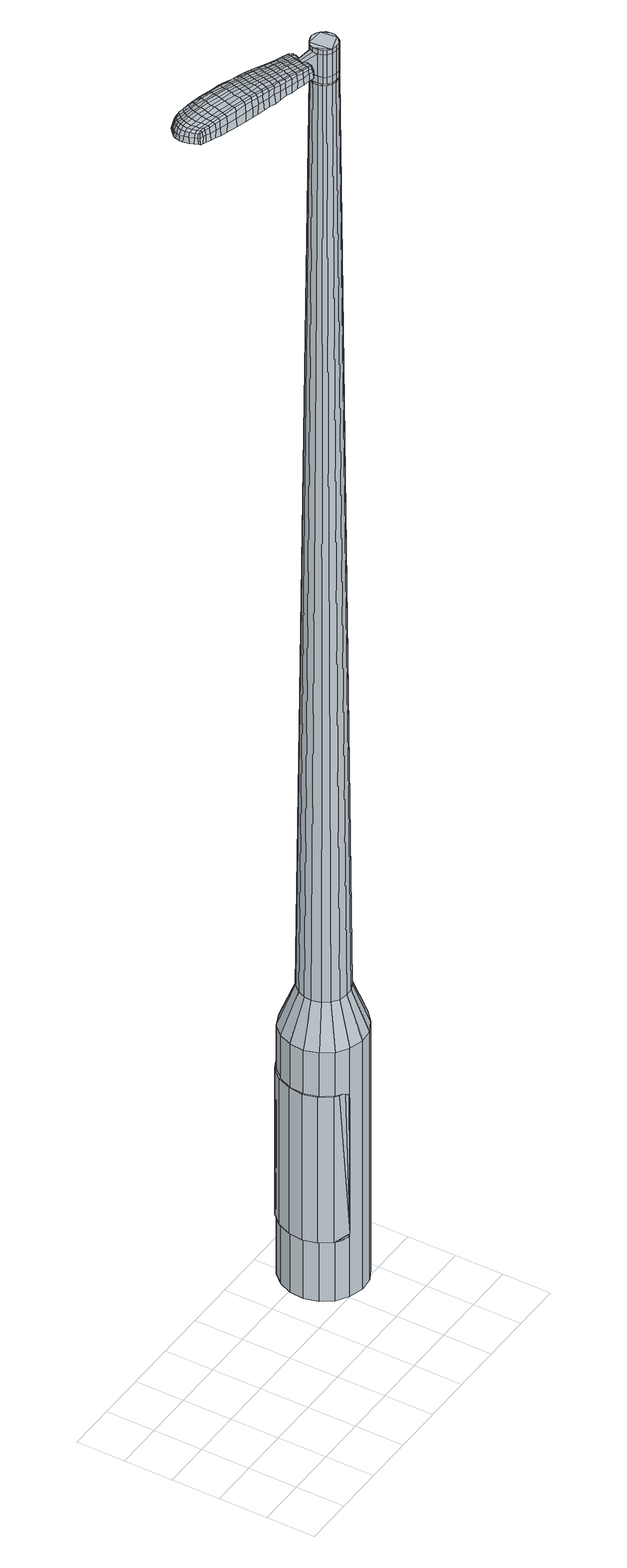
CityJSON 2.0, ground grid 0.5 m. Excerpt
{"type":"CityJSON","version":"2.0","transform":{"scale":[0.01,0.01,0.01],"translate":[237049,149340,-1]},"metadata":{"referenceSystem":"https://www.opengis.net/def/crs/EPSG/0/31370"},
"CityObjects":{
"object1":{"type":"GenericCityObject","attributes":{"cluster":68,"mean_distance_to_centroid":0.237,"new_centroid_x":237051.72,"new_centroid_y":149341.39,"mean_distance_to_camera":9.35,"H1":4.16,"H2":4.1,"Z_final":110.93,"cluster2":-1,"proj_x":237053.65,"proj_y":149333.95,"id_line":28,"bearing_l":75.47,"distance":7.69,"orientation":"left","G_obj":165.47},"geometry":[{"type":"MultiSurface","lod":"2","boundaries":[[[0,1,2,3]],[[1,4,5,2]],[[4,6,7,5]],[[6,8,9,7]],[[8,10,11,9]],[[10,12,13,11]],[[12,14,15,13]],[[14,16,17,15]],[[16,18,19,17]],[[18,20,21,19]],[[20,22,23,21]],[[22,24,25,23]],[[24,26,27,25]],[[26,28,29,27]],[[28,30,31,29]],[[30,32,33,31]],[[32,34,35,33]],[[34,0,3,35]],[[36,37,38,39]],[[38,40,41,42]],[[41,43,42]],[[42,44,45,46]],[[45,47,46]],[[46,48,49,50]],[[49,51,50]],[[42,46,50,38]],[[50,52,39,38]],[[53,36,39]],[[2,5,7,35]],[[7,9,11,15]],[[11,13,15]],[[15,17,19,23]],[[19,21,23]],[[23,25,27,31]],[[27,29,31]],[[15,23,31,7]],[[31,33,35,7]],[[3,2,35]],[[1,0,54,55]],[[0,34,56,54]],[[34,32,57,56]],[[32,30,58,57]],[[30,28,59,58]],[[28,26,60,59]],[[26,24,61,60]],[[24,22,62,61]],[[22,20,63,62]],[[20,18,64,63]],[[18,16,65,64]],[[16,14,66,65]],[[14,12,67,66]],[[12,10,68,67]],[[10,8,69,68]],[[8,6,70,69]],[[6,4,71,70]],[[4,1,55,71]],[[55,54,72,73]],[[54,56,74,72]],[[56,57,75,74]],[[57,58,76,75]],[[58,59,77,76]],[[59,60,78,77]],[[60,61,79,78]],[[61,62,80,79]],[[62,63,81,80]],[[63,64,82,81]],[[64,65,83,82]],[[65,66,84,83]],[[66,67,85,84]],[[67,68,86,85]],[[68,69,87,86]],[[69,70,88,87]],[[70,71,89,88]],[[71,55,73,89]],[[90,91,92,93]],[[74,94,91,90]],[[95,96,94,74]],[[97,98,96,95]],[[99,100,98,97]],[[78,101,100,99]],[[102,103,101,78]],[[104,105,103,102]],[[81,106,105,104]],[[107,108,106,81]],[[83,109,108,107]],[[84,110,109,83]],[[111,112,110,84]],[[113,114,112,111]],[[115,116,114,113]],[[88,117,116,115]],[[89,118,117,88]],[[93,92,118,89]],[[119,120,121,122]],[[123,119,122,124]],[[125,123,124,126]],[[127,125,126,128]],[[129,127,128,130]],[[131,129,130,132]],[[133,131,132,134]],[[135,133,134,136]],[[137,135,136,138]],[[139,137,138,140]],[[141,139,140,142]],[[143,141,142,144]],[[145,143,144,146]],[[147,145,146,148]],[[149,147,148,150]],[[151,149,150,152]],[[73,72,90,93]],[[72,74,90]],[[75,95,74]],[[75,76,97,95]],[[76,77,99,97]],[[77,78,99]],[[79,102,78]],[[79,80,104,102]],[[80,81,104]],[[82,107,81]],[[82,83,107]],[[85,111,84]],[[85,86,113,111]],[[86,87,115,113]],[[87,88,115]],[[73,93,89]],[[153,154,92,91]],[[154,118,92]],[[155,116,117]],[[155,156,114,116]],[[156,157,112,114]],[[157,110,112]],[[158,108,109]],[[158,106,108]],[[159,105,106]],[[159,160,103,105]],[[160,101,103]],[[161,100,101]],[[161,162,98,100]],[[162,163,96,98]],[[163,94,96]],[[153,91,94]],[[39,52,151,164]],[[154,153,165,152]],[[53,39,164,120]],[[153,94,121,165]],[[36,53,120,119]],[[94,163,122,121]],[[37,36,119,123]],[[163,162,124,122]],[[38,37,123,125]],[[162,161,126,124]],[[40,38,125,127]],[[161,101,128,126]],[[41,40,127,129]],[[101,160,130,128]],[[43,41,129,131]],[[160,159,132,130]],[[42,43,131,133]],[[159,106,134,132]],[[44,42,133,135]],[[106,158,136,134]],[[45,44,135,137]],[[158,109,138,136]],[[47,45,137,139]],[[109,110,140,138]],[[46,47,139,141]],[[110,157,142,140]],[[48,46,141,143]],[[157,156,144,142]],[[49,48,143,145]],[[156,155,146,144]],[[51,49,145,147]],[[155,117,148,146]],[[50,51,147,149]],[[117,118,150,148]],[[52,50,149,151]],[[118,154,152,150]],[[151,152,166,167]],[[152,165,168,166]],[[165,121,169,168]],[[121,120,170,169]],[[120,164,171,170]],[[164,151,167,171]],[[172,173,174,175]],[[176,172,175,177]],[[172,176,178,179]],[[173,172,179,180]],[[181,182,183,184]],[[185,181,184,186]],[[181,185,187,188]],[[182,181,188,189]],[[190,191,192,193]],[[194,190,193,195]],[[190,194,196,197]],[[191,190,197,198]],[[199,200,201,202]],[[203,199,202,204]],[[199,203,205,206]],[[200,199,206,207]],[[208,209,210,211]],[[212,208,211,213]],[[208,212,214,215]],[[209,208,215,216]],[[217,218,219,220]],[[221,217,220,222]],[[217,221,223,224]],[[218,217,224,225]],[[226,227,228,229]],[[218,226,229,219]],[[226,218,225,230]],[[227,226,230,231]],[[232,233,234,235]],[[227,232,235,228]],[[232,227,231,236]],[[233,232,236,237]],[[238,176,177,239]],[[233,238,239,234]],[[238,233,237,240]],[[176,238,240,178]],[[241,242,243,244]],[[245,241,244,246]],[[241,245,247,248]],[[242,241,248,249]],[[250,251,252,253]],[[242,250,253,243]],[[250,242,249,254]],[[251,250,254,255]],[[256,257,258,259]],[[251,256,259,252]],[[256,251,255,260]],[[257,256,260,261]],[[262,263,264,265]],[[257,262,265,258]],[[262,257,261,266]],[[263,262,266,267]],[[268,173,180,269]],[[263,268,269,264]],[[268,263,267,270]],[[173,268,270,174]],[[271,272,273,274]],[[275,271,274,276]],[[271,275,277,278]],[[272,271,278,279]],[[280,281,282,283]],[[272,280,283,273]],[[280,272,279,284]],[[281,280,284,285]],[[286,287,288,289]],[[281,286,289,282]],[[286,281,285,290]],[[287,286,290,291]],[[292,185,186,293]],[[287,292,293,288]],[[292,287,291,294]],[[185,292,294,187]],[[295,296,297,298]],[[299,295,298,300]],[[295,299,301,302]],[[296,295,302,303]],[[304,305,306,307]],[[296,304,307,297]],[[304,296,303,308]],[[305,304,308,309]],[[310,311,312,313]],[[305,310,313,306]],[[310,305,309,314]],[[311,310,314,315]],[[316,317,318,319]],[[311,316,319,312]],[[316,311,315,320]],[[317,316,320,321]],[[322,182,189,323]],[[317,322,323,318]],[[322,317,321,324]],[[182,322,324,183]],[[325,211,210,326]],[[327,325,326,328]],[[325,327,329,330]],[[211,325,330,213]],[[331,327,328,332]],[[333,331,332,334]],[[331,333,335,336]],[[327,331,336,329]],[[337,333,334,338]],[[339,337,338,340]],[[337,339,341,342]],[[333,337,342,335]],[[343,339,340,344]],[[345,343,344,346]],[[343,345,347,348]],[[339,343,348,341]],[[349,345,346,350]],[[200,349,350,201]],[[349,200,207,351]],[[345,349,351,347]],[[352,353,198,197]],[[354,352,197,196]],[[352,354,355,356]],[[353,352,356,357]],[[358,359,357,356]],[[360,358,356,355]],[[358,360,361,362]],[[359,358,362,363]],[[364,365,363,362]],[[366,364,362,361]],[[364,366,367,368]],[[365,364,368,369]],[[370,371,369,368]],[[372,370,368,367]],[[370,372,205,203]],[[371,370,203,204]],[[373,374,375,376]],[[275,373,376,277]],[[373,275,276,377]],[[374,373,377,378]],[[379,194,195,380]],[[374,379,380,375]],[[379,374,378,381]],[[194,379,381,196]],[[382,383,384,385]],[[221,382,385,223]],[[382,221,222,386]],[[383,382,386,387]],[[388,389,390,391]],[[383,388,391,384]],[[388,383,387,392]],[[389,388,392,393]],[[394,191,198,395]],[[389,394,395,390]],[[394,389,393,396]],[[191,394,396,192]],[[397,398,399,400]],[[179,397,400,180]],[[397,179,178,401]],[[398,397,401,402]],[[403,404,405,406]],[[398,403,406,399]],[[403,398,402,407]],[[404,403,407,408]],[[409,202,201,410]],[[404,409,410,405]],[[409,404,408,411]],[[202,409,411,204]],[[412,413,414,415]],[[184,412,415,186]],[[412,184,183,416]],[[413,412,416,417]],[[418,206,205,419]],[[413,418,419,414]],[[418,413,417,420]],[[206,418,420,207]],[[421,422,423,424]],[[299,421,424,301]],[[421,299,300,425]],[[422,421,425,426]],[[427,212,213,428]],[[422,427,428,423]],[[427,422,426,429]],[[212,427,429,214]],[[430,431,432,433]],[[245,430,433,247]],[[430,245,246,434]],[[431,430,434,435]],[[436,437,438,439]],[[431,436,439,432]],[[436,431,435,440]],[[437,436,440,441]],[[442,209,216,443]],[[437,442,443,438]],[[442,437,441,444]],[[209,442,444,210]],[[445,446,435,434]],[[244,445,434,246]],[[445,244,243,447]],[[446,445,447,448]],[[449,450,441,440]],[[446,449,440,435]],[[449,446,448,451]],[[450,449,451,452]],[[453,326,210,444]],[[450,453,444,441]],[[453,450,452,454]],[[326,453,454,328]],[[455,456,457,458]],[[302,455,458,303]],[[455,302,301,424]],[[456,455,424,423]],[[459,330,329,460]],[[456,459,460,457]],[[459,456,423,428]],[[330,459,428,213]],[[461,462,448,447]],[[253,461,447,243]],[[461,253,252,463]],[[462,461,463,464]],[[465,466,452,451]],[[462,465,451,448]],[[465,462,464,467]],[[466,465,467,468]],[[469,332,328,454]],[[466,469,454,452]],[[469,466,468,470]],[[332,469,470,334]],[[471,472,473,474]],[[308,471,474,309]],[[471,308,303,458]],[[472,471,458,457]],[[475,336,335,476]],[[472,475,476,473]],[[475,472,457,460]],[[336,475,460,329]],[[477,478,464,463]],[[259,477,463,252]],[[477,259,258,479]],[[478,477,479,480]],[[481,482,468,467]],[[478,481,467,464]],[[481,478,480,483]],[[482,481,483,484]],[[485,338,334,470]],[[482,485,470,468]],[[485,482,484,486]],[[338,485,486,340]],[[487,488,489,490]],[[314,487,490,315]],[[487,314,309,474]],[[488,487,474,473]],[[491,342,341,492]],[[488,491,492,489]],[[491,488,473,476]],[[342,491,476,335]],[[493,494,480,479]],[[265,493,479,258]],[[493,265,264,495]],[[494,493,495,496]],[[497,498,484,483]],[[494,497,483,480]],[[497,494,496,499]],[[498,497,499,500]],[[501,344,340,486]],[[498,501,486,484]],[[501,498,500,502]],[[344,501,502,346]],[[503,504,505,506]],[[320,503,506,321]],[[503,320,315,490]],[[504,503,490,489]],[[507,348,347,508]],[[504,507,508,505]],[[507,504,489,492]],[[348,507,492,341]],[[509,510,496,495]],[[269,509,495,264]],[[509,269,180,400]],[[510,509,400,399]],[[511,512,500,499]],[[510,511,499,496]],[[511,510,399,406]],[[512,511,406,405]],[[513,350,346,502]],[[512,513,502,500]],[[513,512,405,410]],[[350,513,410,201]],[[514,515,417,416]],[[324,514,416,183]],[[514,324,321,506]],[[515,514,506,505]],[[516,351,207,420]],[[515,516,420,417]],[[516,515,505,508]],[[351,516,508,347]],[[517,518,378,377]],[[274,517,377,276]],[[517,274,273,519]],[[518,517,519,520]],[[521,354,196,381]],[[518,521,381,378]],[[521,518,520,522]],[[354,521,522,355]],[[523,524,525,526]],[[224,523,526,225]],[[523,224,223,385]],[[524,523,385,384]],[[527,528,529,530]],[[524,527,530,525]],[[527,524,384,391]],[[528,527,391,390]],[[531,353,357,532]],[[528,531,532,529]],[[531,528,390,395]],[[353,531,395,198]],[[533,534,520,519]],[[283,533,519,273]],[[533,283,282,535]],[[534,533,535,536]],[[537,360,355,522]],[[534,537,522,520]],[[537,534,536,538]],[[360,537,538,361]],[[539,540,541,542]],[[230,539,542,231]],[[539,230,225,526]],[[540,539,526,525]],[[543,544,545,546]],[[540,543,546,541]],[[543,540,525,530]],[[544,543,530,529]],[[547,359,363,548]],[[544,547,548,545]],[[547,544,529,532]],[[359,547,532,357]],[[549,550,536,535]],[[289,549,535,282]],[[549,289,288,551]],[[550,549,551,552]],[[553,366,361,538]],[[550,553,538,536]],[[553,550,552,554]],[[366,553,554,367]],[[555,556,557,558]],[[236,555,558,237]],[[555,236,231,542]],[[556,555,542,541]],[[559,560,561,562]],[[556,559,562,557]],[[559,556,541,546]],[[560,559,546,545]],[[563,365,369,564]],[[560,563,564,561]],[[563,560,545,548]],[[365,563,548,363]],[[565,566,552,551]],[[293,565,551,288]],[[565,293,186,415]],[[566,565,415,414]],[[567,372,367,554]],[[566,567,554,552]],[[567,566,414,419]],[[372,567,419,205]],[[568,569,402,401]],[[240,568,401,178]],[[568,240,237,558]],[[569,568,558,557]],[[570,571,408,407]],[[569,570,407,402]],[[570,569,557,562]],[[571,570,562,561]],[[572,371,204,411]],[[571,572,411,408]],[[572,571,561,564]],[[371,572,564,369]],[[573,574,575,576]],[[576,575,577,578]],[[579,577,575,580]],[[580,575,574,581]],[[582,583,584,585]],[[585,584,586,587]],[[588,586,584,589]],[[589,584,583,590]],[[591,592,593,594]],[[594,593,595,596]],[[597,595,593,598]],[[598,593,592,599]],[[600,601,602,603]],[[603,602,604,605]],[[606,604,602,607]],[[607,602,601,608]],[[609,610,611,612]],[[612,611,613,614]],[[615,613,611,616]],[[616,611,610,617]],[[618,619,620,621]],[[621,620,622,623]],[[624,622,620,625]],[[625,620,619,626]],[[627,628,629,630]],[[630,629,619,618]],[[626,619,629,631]],[[631,629,628,632]],[[633,634,635,636]],[[636,635,628,627]],[[632,628,635,637]],[[637,635,634,638]],[[578,577,639,640]],[[640,639,634,633]],[[638,634,639,641]],[[641,639,577,579]],[[642,643,644,645]],[[645,644,646,647]],[[648,646,644,649]],[[649,644,643,650]],[[651,652,653,654]],[[654,653,643,642]],[[650,643,653,655]],[[655,653,652,656]],[[657,658,659,660]],[[660,659,652,651]],[[656,652,659,661]],[[661,659,658,662]],[[663,664,665,666]],[[666,665,658,657]],[[662,658,665,667]],[[667,665,664,668]],[[581,574,669,670]],[[670,669,664,663]],[[668,664,669,671]],[[671,669,574,573]],[[672,673,674,675]],[[675,674,676,677]],[[678,676,674,679]],[[679,674,673,680]],[[681,682,683,684]],[[684,683,673,672]],[[680,673,683,685]],[[685,683,682,686]],[[687,688,689,690]],[[690,689,682,681]],[[686,682,689,691]],[[691,689,688,692]],[[587,586,693,694]],[[694,693,688,687]],[[692,688,693,695]],[[695,693,586,588]],[[696,697,698,699]],[[699,698,700,701]],[[702,700,698,703]],[[703,698,697,704]],[[705,706,707,708]],[[708,707,697,696]],[[704,697,707,709]],[[709,707,706,710]],[[711,712,713,714]],[[714,713,706,705]],[[710,706,713,715]],[[715,713,712,716]],[[717,718,719,720]],[[720,719,712,711]],[[716,712,719,721]],[[721,719,718,722]],[[590,583,723,724]],[[724,723,718,717]],[[722,718,723,725]],[[725,723,583,582]],[[609,612,726,727]],[[727,726,728,729]],[[730,728,726,731]],[[731,726,612,614]],[[729,728,732,733]],[[733,732,734,735]],[[736,734,732,737]],[[737,732,728,730]],[[735,734,738,739]],[[739,738,740,741]],[[742,740,738,743]],[[743,738,734,736]],[[741,740,744,745]],[[745,744,746,747]],[[748,746,744,749]],[[749,744,740,742]],[[747,746,750,751]],[[751,750,601,600]],[[608,601,750,752]],[[752,750,746,748]],[[599,753,754,598]],[[598,754,755,597]],[[756,755,754,757]],[[757,754,753,758]],[[758,759,760,757]],[[757,760,761,756]],[[762,761,760,763]],[[763,760,759,764]],[[764,765,766,763]],[[763,766,767,762]],[[768,767,766,769]],[[769,766,765,770]],[[770,771,772,769]],[[769,772,773,768]],[[606,773,772,604]],[[604,772,771,605]],[[774,775,776,777]],[[777,776,676,678]],[[677,676,776,778]],[[778,776,775,779]],[[596,595,780,781]],[[781,780,775,774]],[[779,775,780,782]],[[782,780,595,597]],[[783,784,785,786]],[[786,785,622,624]],[[623,622,785,787]],[[787,785,784,788]],[[789,790,791,792]],[[792,791,784,783]],[[788,784,791,793]],[[793,791,790,794]],[[599,592,795,796]],[[796,795,790,789]],[[794,790,795,797]],[[797,795,592,591]],[[798,799,800,801]],[[801,800,580,581]],[[579,580,800,802]],[[802,800,799,803]],[[804,805,806,807]],[[807,806,799,798]],[[803,799,806,808]],[[808,806,805,809]],[[600,603,810,811]],[[811,810,805,804]],[[809,805,810,812]],[[812,810,603,605]],[[813,814,815,816]],[[816,815,585,587]],[[582,585,815,817]],[[817,815,814,818]],[[606,607,819,820]],[[820,819,814,813]],[[818,814,819,821]],[[821,819,607,608]],[[822,823,824,825]],[[825,824,700,702]],[[701,700,824,826]],[[826,824,823,827]],[[614,613,828,829]],[[829,828,823,822]],[[827,823,828,830]],[[830,828,613,615]],[[831,832,833,834]],[[834,833,646,648]],[[647,646,833,835]],[[835,833,832,836]],[[837,838,839,840]],[[840,839,832,831]],[[836,832,839,841]],[[841,839,838,842]],[[617,610,843,844]],[[844,843,838,837]],[[842,838,843,845]],[[845,843,610,609]],[[836,846,847,835]],[[835,847,645,647]],[[642,645,847,848]],[[848,847,846,849]],[[842,850,851,841]],[[841,851,846,836]],[[849,846,851,852]],[[852,851,850,853]],[[609,727,854,845]],[[845,854,850,842]],[[853,850,854,855]],[[855,854,727,729]],[[856,857,858,859]],[[859,858,703,704]],[[702,703,858,825]],[[825,858,857,822]],[[730,731,860,861]],[[861,860,857,856]],[[822,857,860,829]],[[829,860,731,614]],[[849,862,863,848]],[[848,863,654,642]],[[651,654,863,864]],[[863,862,864]],[[853,865,866,852]],[[852,866,862,849]],[[864,862,866,867]],[[867,866,865,868]],[[729,733,869,855]],[[855,869,865,853]],[[868,865,869,870]],[[870,869,733,735]],[[871,872,873,874]],[[874,873,709,710]],[[704,709,873,859]],[[859,873,872,856]],[[736,737,875,876]],[[876,875,872,871]],[[856,872,875,861]],[[861,875,737,730]],[[864,877,660,651]],[[657,660,877,878]],[[878,877,879]],[[868,880,881,867]],[[867,881,877,864]],[[879,877,881,882]],[[882,881,880,883]],[[735,739,884,870]],[[870,884,880,868]],[[883,880,884,885]],[[885,884,739,741]],[[886,887,888,889]],[[889,888,715,716]],[[710,715,888,874]],[[874,888,887,871]],[[742,743,890,891]],[[891,890,887,886]],[[871,887,890,876]],[[876,890,743,736]],[[879,892,893,878]],[[878,893,666,657]],[[663,666,893,894]],[[894,893,892,895]],[[883,896,897,882]],[[882,897,892,879]],[[895,892,897,898]],[[898,897,896,899]],[[741,745,900,885]],[[885,900,896,883]],[[899,896,900,901]],[[901,900,745,747]],[[902,903,904,905]],[[905,904,721,722]],[[716,721,904,889]],[[889,904,903,886]],[[748,749,906,907]],[[907,906,903,902]],[[886,903,906,891]],[[891,906,749,742]],[[895,908,909,894]],[[894,909,670,663]],[[581,670,909,801]],[[801,909,908,798]],[[899,910,911,898]],[[898,911,908,895]],[[798,908,911,807]],[[807,911,910,804]],[[747,751,912,901]],[[901,912,910,899]],[[804,910,912,811]],[[811,912,751,600]],[[818,913,914,817]],[[817,914,725,582]],[[722,725,914,905]],[[905,914,913,902]],[[608,752,915,821]],[[821,915,913,818]],[[902,913,915,907]],[[907,915,752,748]],[[779,916,917,778]],[[778,917,675,677]],[[672,675,917,918]],[[918,917,916,919]],[[597,755,920,782]],[[782,920,916,779]],[[919,916,920,921]],[[921,920,755,756]],[[922,923,924,925]],[[925,924,625,626]],[[624,625,924,786]],[[786,924,923,783]],[[926,927,928,929]],[[929,928,923,922]],[[783,923,928,792]],[[792,928,927,789]],[[758,753,930,931]],[[931,930,927,926]],[[789,927,930,796]],[[796,930,753,599]],[[919,932,933,918]],[[918,933,684,672]],[[681,684,933,934]],[[934,933,932,935]],[[756,761,936,921]],[[921,936,932,919]],[[935,932,936,937]],[[937,936,761,762]],[[938,939,940,941]],[[941,940,631,632]],[[626,631,940,925]],[[925,940,939,922]],[[942,943,944,945]],[[945,944,939,938]],[[922,939,944,929]],[[929,944,943,926]],[[764,759,946,947]],[[947,946,943,942]],[[926,943,946,931]],[[931,946,759,758]],[[935,948,949,934]],[[934,949,690,681]],[[687,690,949,950]],[[950,949,948,951]],[[762,767,952,937]],[[937,952,948,935]],[[951,948,952,953]],[[953,952,767,768]],[[954,955,956,957]],[[957,956,637,638]],[[632,637,956,941]],[[941,956,955,938]],[[958,959,960,961]],[[961,960,955,954]],[[938,955,960,945]],[[945,960,959,942]],[[770,765,962,963]],[[963,962,959,958]],[[942,959,962,947]],[[947,962,765,764]],[[951,964,965,950]],[[950,965,694,687]],[[587,694,965,816]],[[816,965,964,813]],[[768,773,966,953]],[[953,966,964,951]],[[813,964,966,820]],[[820,966,773,606]],[[803,967,968,802]],[[802,968,641,579]],[[638,641,968,957]],[[957,968,967,954]],[[809,969,970,808]],[[808,970,967,803]],[[954,967,970,961]],[[961,970,969,958]],[[605,771,971,812]],[[812,971,969,809]],[[958,969,971,963]],[[963,971,771,770]],[[573,576,175,174]],[[576,578,177,175]],[[588,589,188,187]],[[589,590,189,188]],[[591,594,193,192]],[[594,596,195,193]],[[615,616,215,214]],[[616,617,216,215]],[[618,621,220,219]],[[621,623,222,220]],[[627,630,229,228]],[[630,618,219,229]],[[633,636,235,234]],[[636,627,228,235]],[[578,640,239,177]],[[640,633,234,239]],[[648,649,248,247]],[[649,650,249,248]],[[650,655,254,249]],[[655,656,255,254]],[[656,661,260,255]],[[661,662,261,260]],[[662,667,266,261]],[[667,668,267,266]],[[668,671,270,267]],[[671,573,174,270]],[[678,679,278,277]],[[679,680,279,278]],[[680,685,284,279]],[[685,686,285,284]],[[686,691,290,285]],[[691,692,291,290]],[[692,695,294,291]],[[695,588,187,294]],[[696,699,298,297]],[[699,701,300,298]],[[705,708,307,306]],[[708,696,297,307]],[[711,714,313,312]],[[714,705,306,313]],[[717,720,319,318]],[[720,711,312,319]],[[590,724,323,189]],[[724,717,318,323]],[[774,777,376,375]],[[777,678,277,376]],[[596,781,380,195]],[[781,774,375,380]],[[623,787,386,222]],[[787,788,387,386]],[[788,793,392,387]],[[793,794,393,392]],[[794,797,396,393]],[[797,591,192,396]],[[701,826,425,300]],[[826,827,426,425]],[[827,830,429,426]],[[830,615,214,429]],[[831,834,433,432]],[[834,648,247,433]],[[837,840,439,438]],[[840,831,432,439]],[[617,844,443,216]],[[844,837,438,443]],[[972,973,974,975]],[[976,977,975,974]],[[978,979,980,981]],[[982,983,984,985]],[[973,986,987,974]],[[988,976,974,987]],[[989,978,981,990]],[[991,992,983,982]],[[986,993,994,987]],[[994,995,988,987]],[[996,989,990,997]],[[998,992,991,999]],[[993,1000,1001,994]],[[1001,1002,995,994]],[[1003,996,997,1004]],[[1005,998,999,1006]],[[1007,1008,1009,1010]],[[1011,1012,1008,1007]],[[1011,1013,1014,1012]],[[1013,1015,1016,1014]],[[1017,1018,1019,1020]],[[1021,1022,1018,1017]],[[1023,1024,1022,1021]],[[1025,1026,1024,1023]],[[1020,1009,1008,1017]],[[1017,1008,1012,1021]],[[1012,1014,1023,1021]],[[1014,1016,1025,1023]],[[981,980,977,976]],[[990,981,976,988]],[[995,997,990,988]],[[1002,1004,997,995]],[[982,985,979,978]],[[991,982,978,989]],[[999,991,989,996]],[[1006,999,996,1003]],[[983,1007,1010,984]],[[992,1011,1007,983]],[[1013,1011,992,998]],[[1015,1013,998,1005]],[[1027,1028,1029,1030]],[[1029,1031,1032,1033]],[[1029,1033,1034,1035]],[[1029,1035,1030]],[[1036,1027,1030,1037]],[[1038,1037,1030,1039]],[[1040,1039,1030]],[[1041,1029,1028,1042]],[[1043,1041,1042,1044]],[[1045,1043,1044,1046]],[[1047,1045,1046,1048]],[[1049,1047,1048,1050]],[[1050,1051,1052,1053]],[[1050,1053,1054,1055]],[[1050,1055,1056,1057]],[[1056,1058,1059,1060]],[[1056,1060,1061,1062]],[[1056,1062,1057]],[[1050,1057,1049]],[[1063,1064,1028,1027]],[[1065,1066,1031,1029]],[[1067,1068,1040,1030]],[[1064,1069,1042,1028]],[[1070,1065,1029,1041]],[[1069,1071,1044,1042]],[[1072,1070,1041,1043]],[[1071,1073,1046,1044]],[[1074,1072,1043,1045]],[[1073,1075,1048,1046]],[[1076,1074,1045,1047]],[[1075,1077,1050,1048]],[[1078,1076,1047,1049]],[[1077,1079,1051,1050]],[[1080,1081,1058,1056]],[[1082,1078,1049,1057]],[[1052,1051,1079,1083]],[[1053,1052,1083,1084]],[[1054,1053,1084,1085]],[[1055,1054,1085,1086]],[[1056,1055,1086,1080]],[[1087,1063,1027,1036]],[[1088,1087,1036,1037]],[[1089,1088,1037,1038]],[[1090,1089,1038,1039]],[[1068,1090,1039,1040]],[[1032,1031,1066,1091]],[[1059,1058,1081,1092]],[[1033,1032,1091,1093]],[[1034,1033,1093,1094]],[[1035,1034,1094,1095]],[[1030,1035,1095,1067]],[[1060,1059,1092,1096]],[[1061,1060,1096,1097]],[[1062,1061,1097,1098]],[[1057,1062,1098,1082]]]}]}
},
"vertices":[
[229,149,384],[235,162,384],[235,162,96],[229,149,96],[245,173,384],[245,173,96],[259,179,384],[259,179,96],[273,180,384],[273,180,96],[287,177,384],[287,177,96],[300,168,384],[300,168,96],[308,156,384],[308,156,96],[312,142,384],[312,142,96],[311,128,384],[311,128,96],[305,114,384],[305,114,96],[294,104,384],[294,104,96],[281,97,384],[281,97,96],[267,96,384],[267,96,96],[252,100,384],[252,100,96],[240,108,384],[240,108,96],[232,120,384],[232,120,96],[228,134,384],[228,134,96],[258,132,1524],[260,129,1524],[264,126,1524],[257,142,1524],[269,125,1524],[274,125,1524],[281,131,1524],[278,127,1524],[283,135,1524],[283,139,1524],[279,148,1524],[282,144,1524],[276,150,1524],[271,152,1524],[262,149,1524],[266,151,1524],[259,146,1524],[257,137,1524],[246,144,429],[249,152,429],[245,136,429],[247,127,429],[252,120,429],[259,115,429],[268,113,429],[277,114,429],[285,118,429],[291,124,429],[294,132,429],[295,141,429],[293,149,429],[288,156,429],[280,161,429],[272,163,429],[263,162,429],[255,159,429],[257,142,1483],[259,146,1483],[257,137,1483],[258,132,1483],[260,129,1483],[264,126,1483],[269,125,1483],[274,125,1483],[278,127,1483],[281,131,1483],[283,135,1483],[283,139,1483],[282,144,1483],[279,148,1483],[276,150,1483],[271,152,1483],[266,151,1483],[262,149,1483],[257,141,1483],[257,141,1485],[259,145,1485],[259,145,1483],[257,137,1485],[258,133,1483],[258,133,1485],[261,129,1483],[261,129,1485],[265,126,1483],[265,126,1485],[269,125,1485],[273,126,1483],[273,126,1485],[277,128,1483],[277,128,1485],[281,131,1485],[282,135,1483],[282,135,1485],[283,139,1485],[282,144,1485],[279,147,1483],[279,147,1485],[275,150,1483],[275,150,1485],[271,151,1483],[271,151,1485],[266,151,1485],[262,149,1485],[258,132,1519],[257,137,1519],[257,137,1493],[258,132,1493],[260,129,1519],[260,129,1493],[264,126,1519],[264,126,1493],[269,125,1519],[269,125,1493],[274,125,1519],[274,125,1493],[278,127,1519],[278,127,1493],[281,131,1519],[281,131,1493],[283,135,1519],[283,135,1493],[283,139,1519],[283,139,1493],[282,144,1519],[282,144,1493],[279,148,1519],[279,148,1493],[276,150,1519],[276,150,1493],[271,152,1519],[271,152,1493],[266,151,1519],[266,151,1493],[262,149,1519],[262,149,1493],[259,146,1519],[259,146,1493],[257,142,1485],[259,146,1485],[271,152,1485],[276,150,1485],[279,148,1485],[283,135,1485],[278,127,1485],[274,125,1485],[264,126,1485],[260,129,1485],[258,132,1485],[257,142,1519],[257,142,1493],[240,149,1513],[240,149,1518],[239,146,1513],[238,143,1513],[238,143,1518],[239,146,1518],[172,184,1519],[179,182,1518],[178,183,1509],[171,186,1510],[164,186,1519],[163,188,1510],[164,184,1526],[173,182,1525],[179,180,1525],[162,146,1519],[169,145,1518],[170,146,1525],[163,148,1525],[154,148,1519],[155,150,1526],[152,147,1510],[160,145,1510],[167,144,1509],[95,182,1519],[96,185,1519],[96,186,1513],[95,182,1513],[96,178,1519],[95,178,1513],[97,177,1524],[97,181,1524],[98,185,1524],[167,163,1530],[174,162,1529],[175,165,1529],[168,167,1530],[158,166,1531],[159,169,1531],[157,162,1530],[166,160,1530],[173,158,1529],[245,143,1512],[246,146,1512],[245,146,1517],[244,144,1517],[245,140,1512],[244,141,1517],[244,140,1506],[245,143,1506],[245,146,1506],[114,197,1519],[118,197,1519],[117,198,1512],[114,199,1512],[112,197,1518],[111,199,1512],[112,196,1522],[114,196,1523],[118,196,1524],[122,196,1519],[128,195,1519],[127,197,1512],[122,198,1512],[122,195,1524],[128,194,1525],[134,194,1519],[141,192,1519],[141,194,1511],[133,196,1511],[134,192,1526],[142,191,1526],[152,189,1519],[152,191,1510],[153,188,1526],[242,161,1513],[235,164,1513],[236,162,1518],[243,160,1517],[248,159,1512],[246,159,1516],[247,160,1506],[242,162,1507],[235,165,1507],[228,166,1514],[221,168,1515],[221,167,1520],[228,164,1519],[227,167,1507],[220,170,1507],[214,170,1515],[207,173,1516],[207,171,1522],[214,169,1521],[213,172,1508],[206,174,1508],[200,175,1517],[193,177,1517],[193,176,1524],[200,173,1523],[199,177,1508],[192,179,1509],[186,179,1518],[186,178,1524],[185,181,1509],[105,163,1519],[108,162,1519],[108,163,1524],[105,164,1523],[102,164,1518],[103,165,1522],[101,163,1512],[103,162,1512],[106,161,1512],[112,160,1519],[118,158,1519],[119,159,1525],[113,161,1524],[111,159,1512],[116,157,1512],[123,156,1519],[131,154,1519],[132,155,1526],[124,157,1526],[122,155,1511],[129,153,1511],[142,151,1519],[143,152,1526],[141,150,1510],[235,132,1513],[227,133,1513],[226,132,1507],[233,131,1507],[240,131,1512],[239,130,1506],[239,132,1516],[235,133,1517],[228,134,1518],[220,135,1514],[212,136,1515],[211,135,1507],[218,134,1507],[221,136,1519],[214,137,1520],[205,138,1515],[198,139,1516],[196,138,1508],[204,137,1508],[206,139,1521],[199,140,1522],[190,141,1517],[183,142,1517],[182,141,1509],[189,139,1508],[192,142,1523],[185,143,1524],[176,144,1518],[175,142,1509],[177,145,1524],[239,145,1519],[240,148,1519],[232,147,1520],[232,149,1520],[231,144,1520],[238,142,1519],[225,149,1522],[225,151,1522],[217,151,1523],[218,153,1523],[217,148,1523],[224,146,1521],[210,152,1524],[211,155,1524],[203,154,1525],[204,157,1525],[202,151,1525],[209,149,1524],[196,156,1526],[197,159,1526],[189,158,1527],[189,161,1527],[188,155,1527],[195,153,1526],[181,160,1528],[182,163,1528],[181,156,1528],[100,181,1527],[101,184,1527],[100,177,1526],[104,175,1527],[104,180,1528],[105,183,1528],[110,178,1529],[111,182,1529],[110,174,1528],[117,172,1530],[118,176,1530],[119,180,1530],[125,174,1531],[126,178,1531],[124,170,1530],[133,168,1531],[133,172,1531],[134,176,1531],[146,169,1531],[147,172,1531],[145,165,1531],[101,166,1518],[99,168,1519],[98,168,1513],[100,165,1513],[102,166,1523],[100,168,1523],[97,173,1519],[96,172,1513],[98,173,1524],[110,197,1518],[107,196,1518],[108,195,1523],[111,196,1523],[109,198,1513],[106,197,1513],[104,194,1519],[101,192,1519],[102,191,1524],[105,193,1523],[103,195,1513],[100,192,1513],[98,189,1519],[100,188,1524],[97,189,1513],[172,180,1528],[172,179,1528],[179,177,1528],[179,178,1527],[164,183,1528],[163,181,1529],[171,176,1529],[170,173,1530],[177,171,1529],[178,174,1528],[162,178,1529],[161,175,1530],[169,170,1530],[176,168,1529],[160,172,1531],[164,149,1528],[165,151,1529],[156,153,1529],[156,151,1528],[171,148,1527],[172,150,1528],[165,155,1529],[157,157,1530],[172,154,1528],[242,132,1512],[243,134,1512],[242,134,1517],[241,133,1517],[241,131,1506],[242,133,1506],[244,137,1512],[243,138,1517],[243,137,1506],[249,158,1512],[249,156,1512],[248,157,1506],[249,159,1506],[248,157,1517],[247,156,1517],[248,154,1512],[247,151,1512],[247,152,1506],[247,154,1506],[247,154,1517],[246,151,1517],[247,148,1512],[246,149,1506],[246,149,1517],[243,159,1519],[242,157,1519],[235,161,1520],[235,159,1520],[242,155,1519],[241,152,1519],[234,157,1520],[234,154,1520],[240,150,1519],[233,152,1520],[236,134,1519],[237,136,1519],[229,137,1520],[229,135,1520],[237,139,1519],[230,141,1520],[228,163,1521],[228,161,1521],[221,165,1522],[221,164,1522],[227,159,1521],[227,157,1521],[220,161,1522],[219,159,1523],[226,154,1522],[219,156,1523],[221,137,1521],[222,139,1521],[215,141,1522],[214,139,1522],[223,142,1521],[216,144,1522],[214,167,1523],[214,166,1523],[207,170,1524],[207,168,1524],[213,163,1523],[212,161,1524],[206,165,1525],[205,163,1525],[212,158,1524],[204,160,1525],[207,140,1523],[207,142,1523],[200,144,1524],[200,142,1524],[208,146,1524],[201,147,1525],[200,172,1525],[200,170,1525],[193,174,1526],[193,172,1526],[199,168,1526],[198,165,1526],[192,170,1527],[191,167,1527],[197,162,1526],[190,164,1527],[192,143,1525],[193,145,1525],[186,147,1526],[185,145,1526],[194,149,1526],[187,151,1527],[186,176,1527],[186,174,1527],[185,172,1527],[184,169,1528],[183,166,1528],[178,146,1527],[179,148,1527],[180,152,1528],[104,165,1525],[103,168,1525],[108,164,1526],[106,167,1526],[101,172,1526],[105,171,1527],[113,195,1525],[111,194,1525],[114,194,1526],[116,195,1525],[108,193,1525],[105,190,1526],[109,189,1527],[112,192,1526],[103,188,1526],[107,187,1527],[113,162,1526],[112,165,1527],[118,161,1527],[118,163,1528],[111,169,1528],[117,167,1529],[121,194,1526],[120,193,1527],[126,191,1528],[127,193,1527],[117,191,1527],[115,188,1528],[122,186,1529],[124,189,1528],[113,185,1528],[120,183,1530],[124,159,1528],[124,161,1529],[132,157,1528],[132,159,1529],[124,165,1529],[132,163,1530],[133,191,1528],[132,190,1528],[140,188,1529],[141,189,1528],[130,187,1529],[128,185,1530],[137,182,1530],[139,185,1530],[127,181,1530],[136,179,1531],[144,154,1529],[144,156,1529],[144,160,1530],[153,186,1528],[152,184,1529],[150,182,1530],[149,179,1530],[148,176,1531],[177,182,1509],[178,180,1518],[171,182,1518],[171,184,1509],[163,184,1519],[162,186,1510],[164,183,1525],[172,180,1525],[179,178,1525],[171,148,1525],[169,147,1518],[162,148,1518],[164,150,1525],[154,150,1519],[155,152,1525],[152,149,1510],[161,147,1509],[168,146,1509],[98,185,1513],[99,185,1519],[98,182,1519],[97,182,1513],[98,178,1519],[97,178,1513],[99,178,1524],[99,181,1524],[100,184,1524],[175,165,1528],[174,162,1528],[167,164,1529],[168,167,1529],[158,166,1529],[159,169,1529],[157,162,1529],[166,160,1529],[173,158,1528],[243,147,1516],[244,146,1512],[243,144,1512],[242,144,1516],[242,141,1512],[242,141,1516],[242,141,1506],[242,144,1506],[243,147,1506],[117,196,1512],[117,195,1519],[114,195,1518],[114,197,1512],[112,195,1518],[112,197,1512],[113,194,1522],[114,194,1523],[118,194,1523],[127,195,1512],[128,193,1519],[122,194,1519],[121,196,1512],[122,193,1524],[128,192,1525],[140,192,1511],[141,190,1519],[133,192,1519],[133,194,1511],[134,191,1525],[141,189,1526],[152,187,1519],[151,189,1510],[152,186,1526],[235,160,1518],[234,162,1513],[242,159,1513],[242,158,1517],[246,158,1512],[245,157,1515],[246,159,1506],[241,161,1506],[234,163,1507],[221,165,1520],[220,166,1514],[227,164,1514],[228,163,1519],[227,165,1507],[219,168,1507],[206,169,1522],[206,171,1516],[213,169,1515],[213,167,1521],[212,170,1508],[205,173,1508],[192,174,1523],[192,175,1517],[199,173,1516],[199,172,1522],[198,175,1508],[191,177,1508],[185,178,1517],[186,176,1524],[184,179,1509],[109,165,1523],[109,163,1519],[106,165,1518],[106,166,1523],[104,166,1518],[105,166,1522],[103,165,1512],[104,164,1512],[107,162,1512],[119,161,1525],[118,160,1519],[113,162,1519],[114,163,1524],[112,161,1512],[117,159,1512],[133,157,1526],[132,156,1519],[124,158,1519],[125,159,1525],[122,157,1511],[130,155,1511],[143,153,1519],[144,154,1526],[141,152,1510],[226,134,1507],[227,135,1513],[235,134,1513],[234,133,1506],[240,133,1512],[239,132,1506],[239,134,1515],[236,135,1517],[228,136,1518],[211,137,1507],[213,138,1514],[220,137,1514],[219,136,1507],[221,138,1519],[214,139,1520],[197,140,1508],[198,141,1516],[205,140,1515],[204,139,1508],[206,141,1521],[199,142,1522],[182,143,1508],[184,144,1517],[191,143,1516],[189,141,1508],[192,144,1522],[185,145,1523],[176,145,1517],[175,144,1509],[178,147,1524],[238,145,1518],[239,148,1518],[231,147,1519],[232,150,1519],[231,144,1519],[237,143,1518],[224,149,1520],[225,151,1520],[217,151,1521],[217,153,1521],[216,148,1521],[223,146,1520],[210,153,1523],[210,155,1523],[202,154,1524],[203,157,1524],[202,151,1524],[209,150,1523],[195,156,1525],[196,159,1525],[188,158,1526],[189,161,1526],[187,155,1526],[194,153,1525],[181,160,1527],[182,163,1527],[180,157,1527],[102,184,1526],[101,181,1526],[101,177,1525],[105,176,1526],[105,180,1526],[106,183,1526],[112,181,1528],[111,178,1528],[111,174,1527],[118,172,1528],[118,176,1529],[119,179,1529],[126,178,1530],[125,174,1530],[124,171,1529],[133,168,1530],[134,172,1530],[134,175,1530],[147,172,1530],[146,169,1530],[145,165,1530],[100,168,1513],[101,169,1518],[102,167,1518],[101,166,1512],[104,167,1523],[102,169,1523],[99,173,1519],[98,173,1513],[100,173,1523],[109,193,1523],[108,194,1518],[110,195,1518],[111,194,1523],[110,196,1512],[108,195,1512],[104,190,1523],[102,190,1519],[105,192,1519],[106,192,1523],[105,193,1513],[102,191,1513],[100,188,1519],[101,187,1524],[99,188,1513],[178,176,1527],[171,178,1527],[172,179,1527],[179,177,1526],[164,182,1527],[163,180,1528],[176,171,1528],[169,173,1528],[170,176,1528],[177,174,1527],[162,178,1528],[161,175,1529],[169,170,1529],[176,168,1528],[160,172,1529],[156,154,1528],[164,152,1527],[164,151,1527],[156,152,1527],[171,149,1526],[171,151,1527],[165,156,1528],[157,158,1528],[172,154,1527],[240,135,1516],[241,134,1512],[241,133,1512],[240,134,1516],[240,132,1506],[240,134,1506],[241,137,1512],[241,138,1516],[241,137,1506],[246,157,1506],[247,156,1512],[247,157,1512],[246,158,1506],[246,157,1516],[246,156,1516],[245,152,1506],[245,152,1512],[246,154,1512],[245,155,1506],[245,154,1516],[244,152,1516],[245,149,1512],[244,150,1506],[244,149,1516],[241,157,1518],[242,158,1518],[235,160,1519],[234,159,1519],[240,153,1518],[241,155,1518],[234,157,1519],[233,155,1519],[239,150,1518],[233,152,1519],[229,138,1519],[236,136,1518],[235,135,1518],[229,137,1519],[236,139,1518],[230,141,1519],[227,161,1520],[228,162,1520],[220,164,1521],[226,157,1520],[227,159,1520],[220,161,1521],[219,159,1521],[225,154,1520],[218,156,1521],[214,141,1521],[221,139,1520],[221,138,1520],[214,140,1521],[222,143,1520],[215,144,1521],[213,166,1522],[206,169,1523],[206,168,1523],[212,161,1522],[212,163,1522],[205,165,1523],[205,163,1524],[211,158,1523],[204,160,1524],[200,144,1523],[207,143,1522],[207,141,1522],[199,143,1523],[208,146,1522],[201,148,1523],[199,170,1524],[199,171,1524],[192,173,1525],[192,172,1525],[198,165,1525],[198,167,1524],[191,169,1525],[190,167,1526],[197,162,1525],[190,164,1526],[185,147,1525],[193,146,1524],[192,144,1524],[185,146,1525],[193,149,1524],[186,151,1525],[185,174,1526],[185,175,1526],[183,169,1527],[184,172,1526],[183,166,1527],[178,149,1526],[178,148,1526],[179,153,1526],[104,169,1524],[106,167,1524],[109,165,1525],[107,167,1525],[102,173,1525],[106,171,1525],[115,192,1525],[111,193,1524],[113,194,1524],[117,193,1525],[109,189,1526],[106,189,1525],[108,191,1524],[112,191,1525],[104,187,1525],[107,186,1526],[112,166,1526],[114,164,1526],[119,162,1526],[118,164,1527],[111,170,1526],[118,168,1527],[126,190,1527],[120,191,1526],[122,192,1526],[127,191,1526],[122,186,1528],[115,187,1527],[118,190,1526],[124,188,1527],[113,184,1527],[120,183,1528],[125,162,1527],[125,160,1527],[133,158,1527],[133,160,1528],[124,166,1528],[133,164,1529],[140,187,1528],[132,189,1527],[133,190,1527],[141,188,1527],[137,182,1529],[129,184,1529],[130,187,1528],[138,184,1528],[127,181,1529],[136,179,1530],[144,157,1528],[144,155,1528],[145,161,1529],[151,184,1528],[152,185,1528],[149,178,1529],[150,181,1529],[148,175,1530],[246,159,1508],[245,152,1508],[213,161,1509],[215,169,1509],[193,167,1510],[195,176,1510],[154,178,1512],[157,187,1512],[174,183,1511],[172,174,1511],[137,183,1513],[124,185,1514],[126,194,1514],[139,192,1513],[243,146,1508],[211,154,1509],[190,159,1510],[152,169,1512],[170,164,1511],[135,174,1513],[122,177,1514],[241,139,1508],[209,146,1509],[188,151,1510],[150,160,1512],[167,155,1511],[119,168,1514],[132,165,1513],[239,132,1508],[207,138,1509],[186,142,1510],[147,151,1512],[165,146,1511],[117,160,1514],[130,156,1513],[111,188,1514],[106,188,1514],[108,195,1514],[113,197,1514],[109,180,1514],[104,181,1514],[107,172,1514],[102,175,1514],[104,164,1514],[101,168,1514],[101,187,1515],[97,185,1515],[97,186,1515],[102,191,1515],[99,183,1515],[96,183,1515],[98,178,1515],[96,182,1515],[97,174,1515],[96,181,1515],[242,105,334],[238,108,334],[238,108,165],[250,99,171],[242,105,165],[245,103,165],[247,102,166],[249,100,167],[250,100,169],[245,103,334],[247,102,333],[249,100,332],[250,100,331],[250,99,328],[230,120,165],[230,120,334],[226,134,165],[226,134,334],[228,149,165],[228,149,334],[234,163,165],[234,163,334],[244,174,165],[244,174,334],[248,176,334],[251,177,334],[254,179,333],[256,180,332],[257,180,331],[257,180,328],[248,176,165],[257,180,171],[257,180,169],[256,180,167],[254,179,166],[251,177,165],[244,108,334],[240,110,334],[240,110,165],[244,108,165],[252,102,171],[252,102,328],[233,121,334],[233,121,165],[229,135,334],[229,135,165],[230,149,334],[230,149,165],[236,161,334],[236,161,165],[246,171,334],[246,171,165],[249,173,334],[258,178,328],[258,178,171],[249,173,165],[252,175,334],[255,176,333],[257,177,332],[258,177,331],[247,106,334],[249,104,333],[251,103,332],[252,102,331],[247,106,165],[258,177,169],[249,104,166],[251,103,167],[252,102,169],[257,177,167],[255,176,166],[252,175,165]
]}
